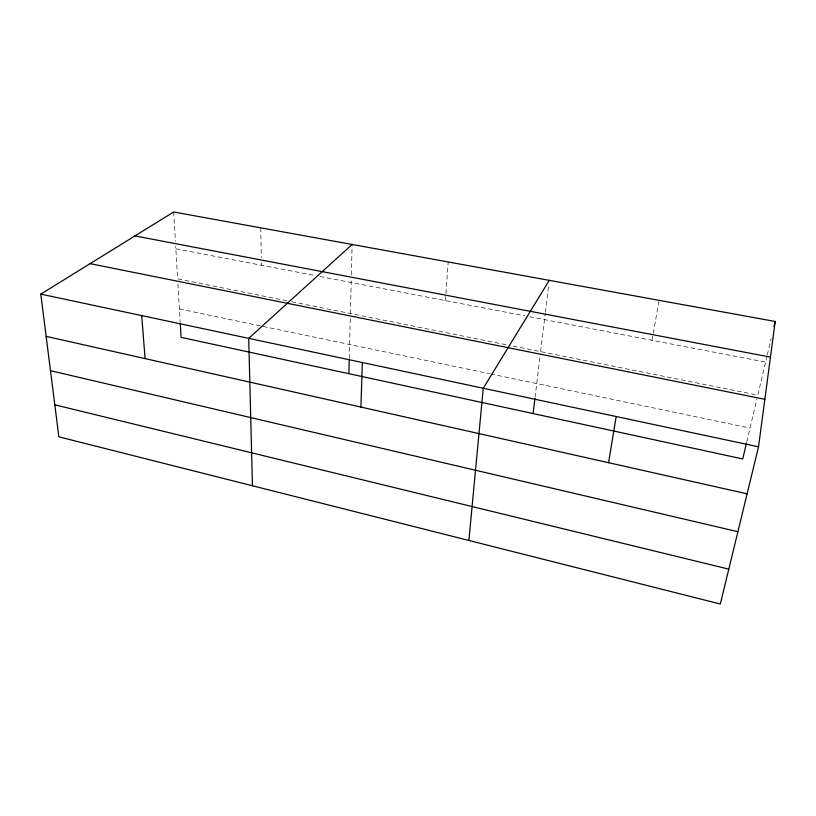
<?xml version="1.0" encoding="UTF-8"?>
<svg xmlns="http://www.w3.org/2000/svg" width="816" height="816" viewBox="0 0 816 816"><rect width="100%" height="100%" fill="white"/><g stroke="black" fill="none" stroke-linecap="round" stroke-linejoin="round"><path stroke-width="0.61" stroke-dasharray="4.08 3.06" d="M349.258 358.459L350.329 315.986M350.39 313.507L351.237 279.949M351.37 274.88L352.135 244.474M445.414 300.594L448.188 261.946M535.061 397.31L540.314 354.083M540.61 351.625L545.241 313.497M545.394 312.263L548.678 285.253M652.045 340.292L659.104 300.339M746.813 441.65L756.932 398.81M767.05 355.949L757.799 395.158L509.378 345.372M767.346 354.725L771.13 338.711M175.848 248.798L313.772 275.298M320.015 276.502L524.688 315.823M529.635 316.771L765.602 362.11M286.885 300.778L177.623 278.878L175.695 246.259M291.863 301.777L508.123 345.117M179.408 308.978L489.437 373.677M490.681 373.942L750.026 428.063M173.675 211.987L175.399 241.189M177.919 283.897L180.203 322.555M260.743 227.837L261.283 257.764M261.375 262.752L261.426 265.241"/><path stroke-width="1.22" d="M348.871 373.687L349.228 359.723M360.927 407.082L362.345 362.539M468.884 540.467L483.256 388.263L549.28 280.347M533.083 413.559L534.908 398.555M758.523 446.821L775.2 321.463L173.675 211.987L40.8 294.127L58.864 436.835L720.324 604.013L758.523 446.821L40.8 294.127M608.573 462.713L616.192 416.537M746.528 442.884L742.733 458.949L181.081 337.365L180.285 323.789M774.037 326.39L775.2 321.463M352.135 244.474L248.717 338.365L252.45 485.765M134.956 235.916L770.457 357.122M90.107 263.65L764.837 399.31M46.145 336.376L747.099 493.823M50.49 370.678L737.888 531.706M54.805 404.818L728.8 569.14M141.719 315.598L145.075 358.591"/></g></svg>
